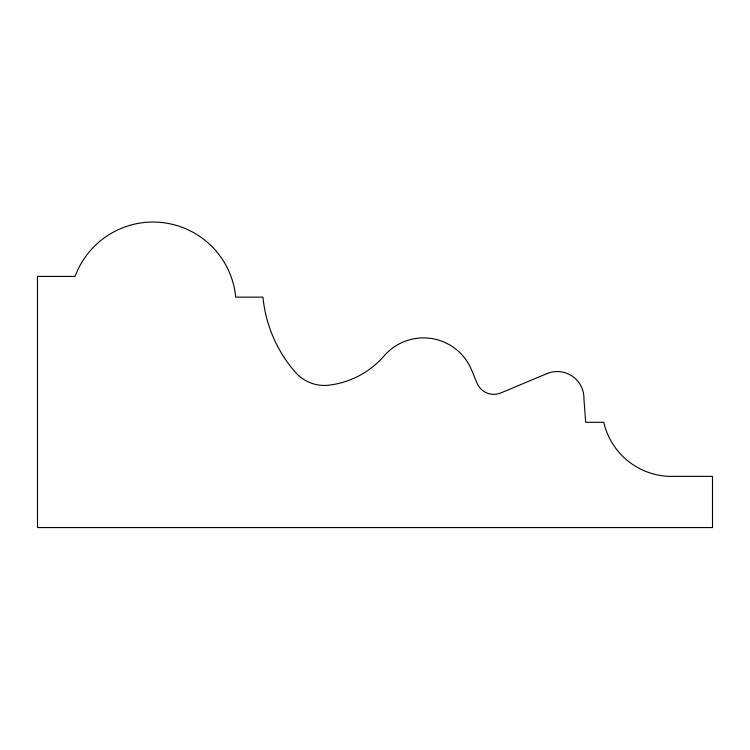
<?xml version="1.0" encoding="UTF-8"?>
<svg xmlns="http://www.w3.org/2000/svg" width="750" height="750" viewBox="0 0 750 750"><rect width="100%" height="100%" fill="white"/><g stroke="black" fill="none" stroke-linecap="round" stroke-linejoin="round"><path stroke-width="1.12" d="M546.881 373.641L500.85 392.944A18.178 18.178 0 0 1 476.991 383.072L471.741 370.247A52.134 52.134 0 0 0 383.419 356.691A86.719 86.719 0 0 1 329.006 385.172A38.55 38.55 0 0 1 295.322 372.225A134.213 134.213 0 0 1 262.931 297.141L235.725 297.141A83.072 83.072 0 0 0 75.075 276.431L37.5 276.431L37.5 527.569L712.5 527.569L712.5 476.381L673.509 476.381A69.713 69.713 0 0 1 603.741 422.297L585.694 422.297L583.941 398.981A26.728 26.728 0 0 0 546.881 373.641"/></g></svg>
